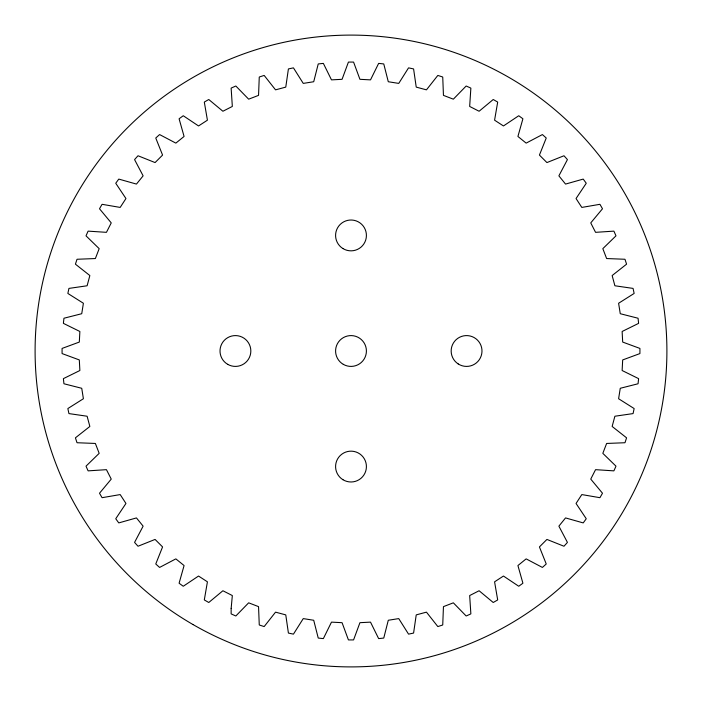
<?xml version="1.0" encoding="UTF-8"?>
<svg xmlns="http://www.w3.org/2000/svg" width="702" height="702" viewBox="0 0 702 702"><rect width="100%" height="100%" fill="white"/><g stroke="black" fill="none" stroke-linecap="round" stroke-linejoin="round"><path stroke-width="1.05" d="M231.16 608.38L231.133 613.899L235.837 615.987L248.657 602.825L258.547 606.625L259.266 624.982L264.171 626.579L275.544 612.144L285.775 614.891L288.408 633.072L293.445 634.143L303.255 618.602L313.715 620.261L318.234 638.065L323.359 638.609L331.484 622.13L342.067 622.683L348.429 639.926L353.571 639.926L359.933 622.683L370.516 622.13L378.641 638.609L383.766 638.065L388.285 620.261L398.745 618.602L408.555 634.143L413.592 633.072L416.225 614.891L426.456 612.144L437.829 626.579L442.734 624.982L443.453 606.625L453.343 602.825L466.163 615.987L470.866 613.899L469.664 595.559L479.106 590.751L493.234 602.5L497.692 599.929L494.577 581.818L503.466 576.044L518.743 586.258L522.911 583.23L517.918 565.549L526.149 558.88L542.409 567.435L546.244 563.987L539.426 546.919L546.919 539.426L563.987 546.244L567.435 542.409L558.88 526.149L565.549 517.918L583.23 522.911L586.258 518.743L576.044 503.466L581.818 494.577L599.929 497.692L602.5 493.234L590.751 479.106L595.559 469.664L613.899 470.866L615.987 466.163L602.825 453.343L606.625 443.453L624.982 442.734L626.579 437.829L612.144 426.456L614.891 416.225L633.072 413.592L634.143 408.555L618.602 398.745L620.261 388.285L638.065 383.766L638.609 378.641L622.13 370.516L622.683 359.933L639.926 353.571L639.926 348.429L622.683 342.067L622.13 331.484L638.609 323.359L638.065 318.234L620.261 313.715L618.602 303.255L634.143 293.445L633.072 288.408L614.891 285.775L612.144 275.544L626.579 264.171L624.982 259.266L606.625 258.547L602.825 248.657L615.987 235.837L613.899 231.133L595.559 232.336L590.751 222.894L602.5 208.766L599.929 204.308L581.818 207.423L576.044 198.534L586.258 183.257L583.23 179.089L565.549 184.082L558.88 175.851L567.435 159.591L563.987 155.756L546.919 162.574L539.426 155.081L546.244 138.013L542.409 134.565L526.149 143.12L517.918 136.451L522.911 118.77L518.743 115.742L503.466 125.956L494.577 120.182L497.692 102.071L493.234 99.5L479.106 111.249L469.664 106.441L470.866 88.101L466.163 86.013L453.343 99.175L443.453 95.375L442.734 77.018L437.829 75.421L426.456 89.856L416.225 87.109L413.592 68.928L408.555 67.857L398.745 83.398L388.285 81.739L383.766 63.935L378.641 63.391L370.516 79.87L359.933 79.317L353.571 62.074L348.429 62.074L342.067 79.317L331.484 79.87L323.359 63.391L318.234 63.935L313.715 81.739L303.255 83.398L293.445 67.857L288.408 68.928L285.775 87.109L275.544 89.856L264.171 75.421L259.266 77.018L258.547 95.375L248.657 99.175L235.837 86.013L231.133 88.101L232.336 106.441L222.894 111.249L208.766 99.5L204.308 102.071L207.423 120.182L198.534 125.956L183.257 115.742L179.089 118.77L184.082 136.451L175.851 143.12L159.591 134.565L155.756 138.013L162.574 155.081L155.081 162.574L138.013 155.756L134.565 159.591L143.12 175.851L136.451 184.082L118.77 179.089L115.742 183.257L125.956 198.534L120.182 207.423L102.071 204.308L99.5 208.766L111.249 222.894L106.441 232.336L88.101 231.133L86.013 235.837L99.175 248.657L95.375 258.547L77.018 259.266L75.421 264.171L89.856 275.544L87.109 285.775L68.928 288.408L67.857 293.445L83.398 303.255L81.739 313.715L63.935 318.234L63.391 323.359L79.87 331.484L79.317 342.067L62.074 348.429L62.074 353.571L79.317 359.933L79.87 370.516L63.391 378.641L63.935 383.766L81.739 388.285L83.398 398.745L67.857 408.555L68.928 413.592L87.109 416.225L89.856 426.456L75.421 437.829L77.018 442.734L95.375 443.453L99.175 453.343L86.013 466.163L88.101 470.866L106.441 469.664L111.249 479.106L99.5 493.234L102.071 497.692L120.182 494.577L125.956 503.466L115.742 518.743L118.77 522.911L136.451 517.918L143.12 526.149L134.565 542.409L138.013 546.244L155.081 539.426L162.574 546.919L155.756 563.987L159.591 567.435L175.851 558.88L184.082 565.549L179.089 583.23L183.257 586.258L198.534 576.044L207.423 581.818L204.308 599.929L208.766 602.5L222.894 590.751L232.336 595.559L231.16 608.38M193.05 624.578A315.9 315.9 0 0 0 666.9 351A315.9 315.9 0 0 0 193.05 77.422A315.9 315.9 0 0 0 193.05 624.578M458.213 363.943A15.409 15.409 0 0 0 481.967 351.772A15.409 15.409 0 0 0 459.547 337.285A15.409 15.409 0 0 0 458.213 363.943M342.962 479.72A15.409 15.409 0 0 0 366.409 466.962A15.409 15.409 0 0 0 343.629 453.036A15.409 15.409 0 0 0 342.962 479.72M343.296 364.347A15.409 15.409 0 0 0 366.409 351A15.409 15.409 0 0 0 343.296 337.653A15.409 15.409 0 0 0 343.296 364.347M342.962 248.578A15.409 15.409 0 0 0 366.409 235.811A15.409 15.409 0 0 0 343.629 221.893A15.409 15.409 0 0 0 342.962 248.578M227.72 364.347A15.409 15.409 0 0 0 250.833 351A15.409 15.409 0 0 0 227.72 337.653A15.409 15.409 0 0 0 227.72 364.347"/></g></svg>
